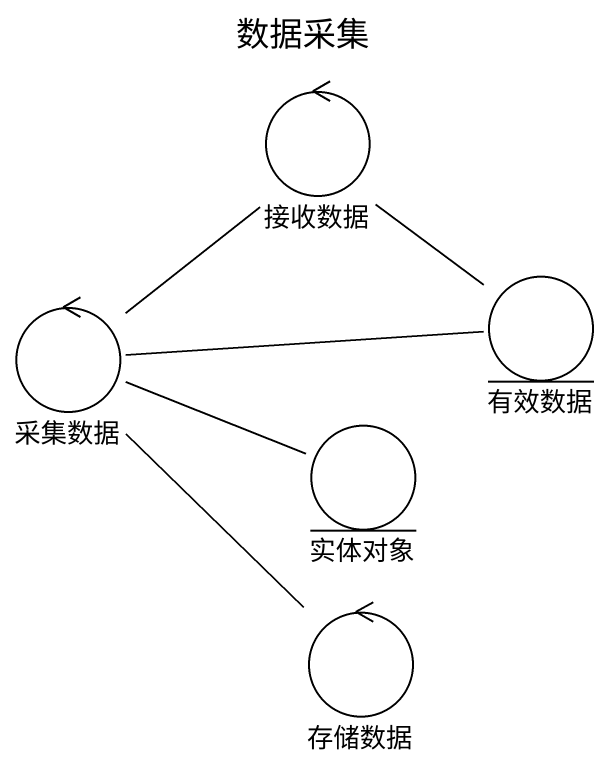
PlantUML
@startuml
title 数据采集
control 接收数据 #FFFFFF
control 采集数据 #FFFFFF
entity 有效数据 #FFFFFF
entity 实体对象 #FFFFFF
control 存储数据 #FFFFFF
接收数据 -- 有效数据
采集数据 -up- 接收数据
采集数据 -right- 有效数据
采集数据 -right- 实体对象
采集数据 -- 存储数据
@enduml
